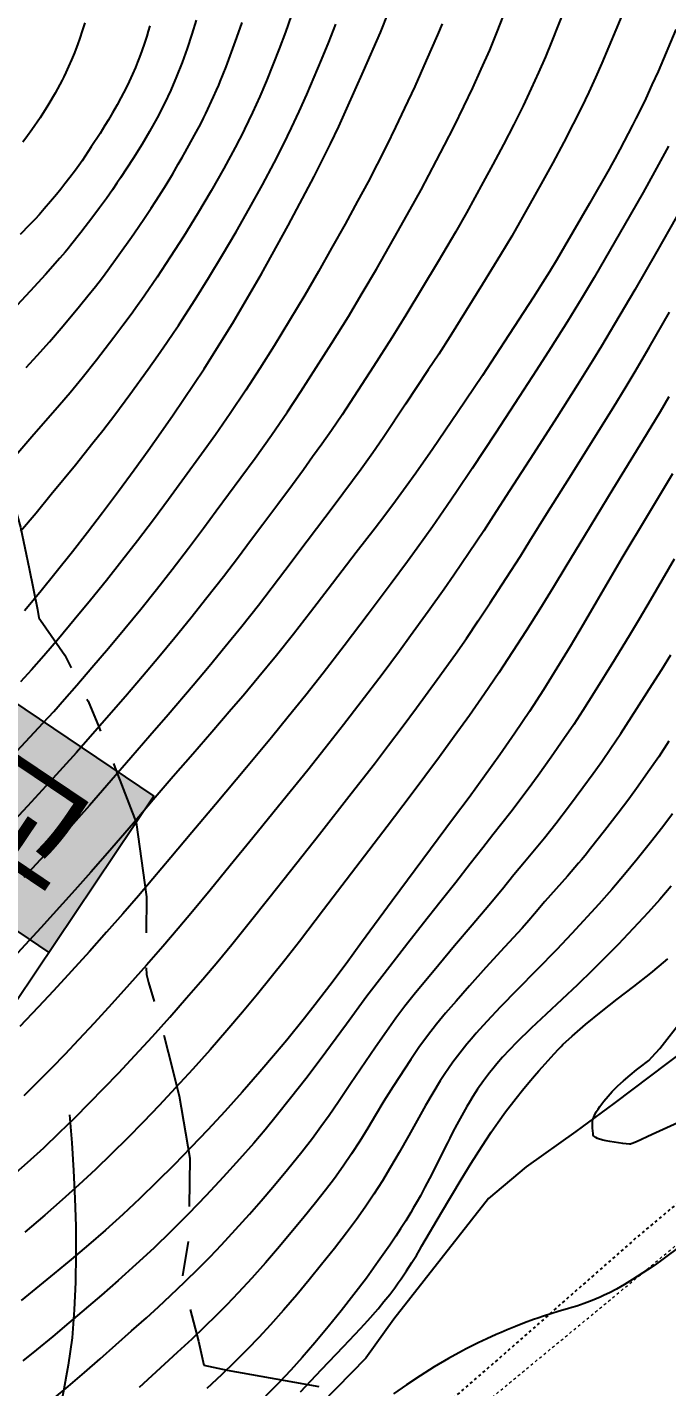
# Model space of a CAD drawing. Header units: millimetres. Extents: x 156921 to 159642, y 477538 to 479586.
# Drawn here: x 157614.18 to 157637.11, y 479204.98 to 479253.73 of the extents above; entities that cross this region are included whole.
import ezdxf
from ezdxf.enums import TextEntityAlignment as Align

# ---------------------------------------------------------------- set-up
doc = ezdxf.new("R2010")
doc.units = ezdxf.units.MM
doc.header["$MEASUREMENT"] = 0
for name, pattern in [('5M2P5', [7.5, 5, -2.5]), ('A-CENTR01', [2, 1.25, -0.25, 0.25, -0.25]), ('CONT', [2, 1, 1]), ('DGN Style 3', [0.047061, 0.033615, -0.013446])]:
    doc.linetypes.add(name, pattern=pattern)
for name, color, linetype, transparency in [('A0023119', 16, '5M2P5', 0.6), ('E0022112', 146, 'Continuous', 0.6), ('F0017111', 94, 'Continuous', 0.6), ('F0017114', 80, 'Continuous', 0.6)]:
    doc.layers.add(name, color=color, linetype=linetype, transparency=transparency)
doc.layers.add('D0025110', color=66, linetype='Continuous', lineweight=0, transparency=0.6)
for name, color, linetype in [('교량', 212, 'Continuous'), ('산마루측구', 152, 'H-DICHB00'), ('용지경계', 222, 'Continuous'), ('횡단_암쌓기', 227, 'Continuous')]:
    doc.layers.add(name, color=color, linetype=linetype)
doc.styles.add('HM 6_일반문자', font='BAREUNDOTUMPRO1.TTF')
doc.styles.get("Standard").update_dxf_attribs({"font": 'BAREUNDOTUMPRO1.TTF'})
doc.styles.add('TB_TEXT', font='BAREUNDOTUMPRO1.TTF')
doc.linetypes.add('H-DICHB00', pattern='A,1e-05,0,[43,kosdic.shx,S=0.1,R=0,X=0,Y=0],-0.63,["B",Standard,S=0.2,R=0,X=0,Y=-0.1],-0.42', length=1.05001)
doc.linetypes.add('H-DICHB01', pattern='A,1e-05,[43,kosdic.shx,S=0.1,R=0,X=0,Y=0],-0.63,["B1",Standard,S=0.2,R=0,X=0,Y=-0.1],-0.42', length=1.05001)

# ---------------------------------------------------------------- blocks, each defined once
blk = doc.blocks.new('BRLabel')
at = {"layer": '횡단_암쌓기', "linetype": 'ByBlock', "ltscale": 10, "transparency": 33554559}
h = blk.add_hatch(color=179, dxfattribs=at)
h.dxf.hatch_style = 1
h.paths.add_polyline_path([(10.125, 4.5), (-10.125, 4.5), (-10.125, 0), (10.125, 0)])
at = {"color": 0}
for p, q in [((-10.125, 4.5), (10.125, 4.5)), ((-10.125, -4.5), (-10.125, 4.5)), ((10.125, 4.5), (10.125, -4.5)), ((-10.125, 0), (10.125, 0)), ((10.125, -4.5), (-10.125, -4.5))]:
    blk.add_line(p, q, dxfattribs=at)
at = {"color": 0, "style": 'HM 6_일반문자', "flags": 4}
for tag, p in [('FACNAME', (0, 2.25)), ('FACLENG', (0, -2.25))]:
    blk.add_attdef(tag, text='', height=2.5, dxfattribs=at).set_placement(p, align=Align.MIDDLE_CENTER)

msp = doc.modelspace()

# ---------------------------------------------------------------- linework, layer by layer
at = {"layer": 'A0023119', "linetype": 'DGN Style 3', "transparency": 33554521, "flags": 128}
msp.add_lwpolyline([(157691.655, 479252.816), (157688.41, 479250.943), (157684.19, 479248.73), (157680.044, 479246.298), (157674.818, 479243.934), (157668.949, 479241.563), (157664.583, 479239.222), (157660.715, 479236.687), (157657.3, 479233.363), (157656.013, 479231.796), (157652.898, 479227.876), (157648.232, 479222.382), (157644.644, 479218.371), (157640.571, 479214.138), (157636.063, 479210.364), (157631.049, 479205.954), (157625.407, 479201.077), (157621.092, 479197.502), (157618.295, 479195.972), (157614.461, 479194.069)], dxfattribs=at)
at = {"layer": 'D0025110', "linetype": 'DGN Style 3', "transparency": 33554521, "flags": 128}
msp.add_lwpolyline([(157701.863, 479223.579), (157702.751, 479223.477), (157702.917, 479223.355), (157703.499, 479221.601), (157703.873, 479211.681), (157702.15, 479211.287), (157690.273, 479210.748), (157682.443, 479209.502), (157670.835, 479206.565), (157660.188, 479203.332), (157647.924, 479199.042), (157622.337, 479186.137), (157616.734, 479182.771), (157615.593, 479183.149), (157611.199, 479187.571), (157615.053, 479191.339), (157620.447, 479196.082), (157628.87, 479202.968), (157636.837, 479209.553), (157644.45, 479215.887), (157654.17, 479225.414), (157659.858, 479231.056), (157662.809, 479233.557), (157667.154, 479236.39), (157671.553, 479238.217), (157675.547, 479239.45), (157676.51, 479239.439), (157677.984, 479239.169), (157679.279, 479238.567), (157680.985, 479237.264), (157683.42, 479235.164), (157687.725, 479231.325), (157689.377, 479230.006), (157692.757, 479227.631), (157693.295, 479227.28), (157694.23, 479226.687), (157695.077, 479226.158), (157697.261, 479225.016), (157701.863, 479223.579)], dxfattribs=at)
at = {"layer": 'E0022112', "transparency": 33554521, "flags": 128}
msp.add_lwpolyline([(157639.056, 479218.043), (157635.205, 479215.141), (157633.846, 479214.133), (157632.064, 479212.861), (157630.72, 479211.732), (157627.327, 479207.406), (157626.321, 479206.009), (157624.207, 479203.839), (157622.232, 479202.3), (157618.59, 479199.008), (157616.868, 479197.405), (157615.728, 479196.127), (157615.523, 479193.605)], dxfattribs=at)
at = {"layer": 'F0017111', "transparency": 33554521, "flags": 128}
for points in [[(157633.448, 479254.376), (157632.991, 479253.229), (157632.76, 479252.667), (157632.516, 479252.105), (157632.25, 479251.525), (157631.955, 479250.907), (157631.624, 479250.241), (157631.251, 479249.518), (157630.875, 479248.806), (157630.532, 479248.176), (157629.925, 479247.07), (157629.532, 479246.377), (157628.914, 479245.33), (157627.76, 479243.404), (157627.257, 479242.593), (157626.598, 479241.568), (157625.467, 479239.835), (157625.089, 479239.272), (157624.742, 479238.781), (157624.412, 479238.324), (157624.086, 479237.861), (157623.694, 479237.317), (157623.168, 479236.613), (157622.626, 479235.896), (157622.19, 479235.312), (157621.754, 479234.73), (157621.213, 479234.02), (157620.625, 479233.263), (157620.047, 479232.536), (157619.475, 479231.833), (157618.904, 479231.144), (157618.318, 479230.45), (157617.703, 479229.732), (157616.694, 479228.567), (157615.947, 479227.724), (157614.845, 479226.509), (157614.194, 479225.802), (157613.712, 479225.289)], [(157635.589, 479254.378), (157635.282, 479253.634), (157634.782, 479252.444), (157634.554, 479251.92), (157634.316, 479251.399), (157634.055, 479250.854), (157633.759, 479250.26), (157633.418, 479249.602), (157633.021, 479248.863), (157632.606, 479248.109), (157632.212, 479247.406), (157631.55, 479246.241), (157631.15, 479245.565), (157630.503, 479244.512), (157629.328, 479242.621), (157628.933, 479242.001), (157628.56, 479241.438), (157627.744, 479240.213), (157626.94, 479239.005), (157626.568, 479238.464), (157626.148, 479237.88), (157625.185, 479236.578), (157624.219, 479235.295), (157623.422, 479234.239), (157622.468, 479232.997), (157621.87, 479232.237), (157621.282, 479231.506), (157620.702, 479230.803), (157620.132, 479230.125), (157619.237, 479229.077), (157618.576, 479228.315), (157617.901, 479227.536), (157617.191, 479226.716), (157616.415, 479225.824), (157616.019, 479225.374), (157615.647, 479224.963), (157614.945, 479224.201), (157614.056, 479223.234)], [(157623.648, 479254.138), (157623.435, 479253.545), (157623.213, 479252.958), (157622.986, 479252.38), (157622.754, 479251.809), (157622.515, 479251.244), (157622.258, 479250.671), (157621.971, 479250.073), (157621.896, 479249.92), (157621.793, 479249.717), (157621.635, 479249.415), (157621.23, 479248.662), (157620.775, 479247.856), (157620.291, 479247.039), (157619.796, 479246.237), (157619.306, 479245.477), (157618.835, 479244.768), (157618.394, 479244.116), (157618.287, 479243.96), (157618.138, 479243.749), (157617.905, 479243.425), (157617.613, 479243.03), (157617.29, 479242.6), (157616.666, 479241.789), (157616.149, 479241.141), (157615.716, 479240.617), (157615.341, 479240.177), (157614.351, 479239.037), (157613.184, 479237.7)], [(157613.655, 479227.607), (157614.752, 479228.782), (157615.129, 479229.197), (157615.514, 479229.629), (157615.955, 479230.134), (157616.501, 479230.767), (157617.094, 479231.465), (157617.676, 479232.163), (157618.248, 479232.862), (157618.812, 479233.566), (157619.379, 479234.289), (157619.957, 479235.043), (157620.5, 479235.764), (157620.958, 479236.384), (157621.844, 479237.581), (157622.352, 479238.274), (157622.935, 479239.097), (157623.511, 479239.933), (157623.994, 479240.666), (157625.09, 479242.387), (157625.695, 479243.358), (157626.193, 479244.187), (157626.697, 479245.057), (157627.325, 479246.149), (157627.914, 479247.188), (157628.301, 479247.899), (157628.853, 479248.947), (157629.143, 479249.503), (157629.481, 479250.173), (157629.83, 479250.881), (157630.151, 479251.554), (157630.456, 479252.22), (157630.76, 479252.908), (157631.033, 479253.559), (157631.244, 479254.112)], [(157620.238, 479253.976), (157620.085, 479253.476), (157619.918, 479252.968), (157619.735, 479252.458), (157619.537, 479251.956), (157619.328, 479251.473), (157619.098, 479250.988), (157618.839, 479250.482), (157618.568, 479249.986), (157618.303, 479249.533), (157617.977, 479249.016), (157617.525, 479248.325), (157617.396, 479248.131), (157617.237, 479247.897), (157617.02, 479247.587), (157616.775, 479247.248), (157616.537, 479246.928), (157616.101, 479246.363), (157615.738, 479245.905), (157615.657, 479245.804), (157615.539, 479245.663), (157615.348, 479245.442), (157614.83, 479244.858), (157614.283, 479244.261), (157613.804, 479243.754)], [(157613.939, 479235.656), (157614.498, 479236.32), (157615.045, 479236.984), (157615.906, 479238.042), (157616.537, 479238.825), (157616.89, 479239.273), (157617.322, 479239.835), (157617.857, 479240.553), (157618.52, 479241.471), (157618.867, 479241.962), (157619.183, 479242.417), (157619.438, 479242.791), (157619.602, 479243.038), (157619.721, 479243.221), (157620.201, 479243.97), (157620.691, 479244.752), (157621.184, 479245.562), (157621.674, 479246.396), (157622.154, 479247.24), (157622.615, 479248.081), (157623.028, 479248.86), (157623.364, 479249.517), (157623.655, 479250.114), (157623.931, 479250.711), (157624.199, 479251.315), (157624.464, 479251.932), (157624.728, 479252.56), (157624.989, 479253.196), (157625.242, 479253.837)], [(157629.052, 479253.853), (157628.886, 479253.452), (157628.487, 479252.53), (157628.071, 479251.604), (157627.712, 479250.828), (157627.382, 479250.139), (157627.056, 479249.469), (157626.729, 479248.818), (157626.399, 479248.184), (157626.027, 479247.493), (157625.577, 479246.671), (157625.094, 479245.802), (157624.625, 479244.97), (157624.134, 479244.122), (157623.583, 479243.207), (157623.028, 479242.305), (157622.521, 479241.496), (157622.014, 479240.711), (157621.453, 479239.878), (157620.926, 479239.118), (157620.52, 479238.549), (157619.726, 479237.456), (157619.246, 479236.798), (157618.702, 479236.067), (157618.133, 479235.315), (157617.578, 479234.596), (157617.021, 479233.891), (157616.447, 479233.182), (157615.869, 479232.481), (157615.299, 479231.803), (157614.774, 479231.192), (157614.334, 479230.69), (157613.941, 479230.254)], [(157616.242, 479253.882), (157616.156, 479253.602), (157616.066, 479253.33), (157615.985, 479253.097), (157615.925, 479252.936), (157615.875, 479252.81), (157615.772, 479252.56), (157615.663, 479252.313), (157615.564, 479252.099), (157615.49, 479251.948), (157615.429, 479251.828), (157615.178, 479251.361), (157614.918, 479250.917), (157614.644, 479250.484), (157614.351, 479250.054), (157614.193, 479249.834), (157614.021, 479249.604)], [(157614.145, 479241.528), (157614.542, 479241.961), (157614.977, 479242.447), (157615.474, 479243.025), (157616.06, 479243.729), (157616.359, 479244.097), (157616.626, 479244.433), (157616.839, 479244.706), (157616.972, 479244.882), (157617.066, 479245.011), (157617.468, 479245.566), (157617.921, 479246.203), (157618.163, 479246.55), (157618.408, 479246.912), (157618.624, 479247.239), (157618.781, 479247.482), (157618.908, 479247.682), (157619.157, 479248.08), (157619.396, 479248.472), (157619.598, 479248.813), (157619.737, 479249.053), (157619.844, 479249.243), (157620.051, 479249.615), (157620.243, 479249.969), (157620.399, 479250.268), (157620.502, 479250.472), (157620.578, 479250.628), (157620.861, 479251.228), (157620.972, 479251.476), (157621.045, 479251.646), (157621.099, 479251.778), (157621.309, 479252.303), (157621.508, 479252.828), (157621.698, 479253.357), (157621.881, 479253.893)], [(157637.168, 479249.464), (157636.669, 479248.544), (157636.259, 479247.806), (157635.582, 479246.615), (157634.917, 479245.459), (157634.507, 479244.759), (157634.076, 479244.04), (157633.545, 479243.179), (157632.949, 479242.23), (157632.438, 479241.425), (157631.819, 479240.47), (157630.969, 479239.177), (157630.129, 479237.91), (157629.569, 479237.069), (157629.233, 479236.574), (157628.705, 479235.819), (157628.16, 479235.051), (157627.808, 479234.566), (157627.227, 479233.784), (157626.407, 479232.684), (157625.547, 479231.547), (157624.788, 479230.564), (157624.167, 479229.778), (157623.541, 479228.999), (157622.94, 479228.265), (157622.04, 479227.187), (157620.925, 479225.86), (157620.078, 479224.849), (157619.333, 479223.958), (157618.687, 479223.191), (157618.171, 479222.588), (157617.61, 479221.942), (157617.02, 479221.274), (157616.408, 479220.589), (157615.763, 479219.879), (157615.124, 479219.182), (157614.574, 479218.59), (157613.91, 479217.892)], [(157637.461, 479246.928), (157636.751, 479245.682), (157635.962, 479244.315), (157635.24, 479243.079), (157634.774, 479242.292), (157634.447, 479241.76), (157633.907, 479240.901), (157633.163, 479239.733), (157632.329, 479238.435), (157631.471, 479237.102), (157630.886, 479236.19), (157630.546, 479235.67), (157630.026, 479234.894), (157629.479, 479234.085), (157629.126, 479233.575), (157628.558, 479232.781), (157627.926, 479231.905), (157627.523, 479231.35), (157626.905, 479230.523), (157626.156, 479229.536), (157625.518, 479228.712), (157624.858, 479227.872), (157624.236, 479227.09), (157623.346, 479225.99), (157622.27, 479224.667), (157621.46, 479223.671), (157620.737, 479222.786), (157620.101, 479222.015), (157619.592, 479221.41), (157619.04, 479220.766), (157618.458, 479220.099), (157617.851, 479219.414), (157617.215, 479218.71), (157616.583, 479218.02), (157616.018, 479217.414), (157615.527, 479216.897), (157615.059, 479216.413), (157614.576, 479215.925), (157614.059, 479215.415)], [(157613.585, 479212.483), (157614.189, 479213.019), (157614.771, 479213.552), (157615.343, 479214.093), (157615.892, 479214.628), (157616.418, 479215.155), (157616.933, 479215.683), (157617.462, 479216.237), (157618.042, 479216.858), (157618.668, 479217.541), (157619.294, 479218.238), (157619.896, 479218.923), (157620.471, 479219.591), (157621.013, 479220.232), (157621.515, 479220.839), (157622.141, 479221.615), (157622.842, 479222.494), (157623.615, 479223.474), (157624.653, 479224.794), (157625.794, 479226.249), (157626.626, 479227.318), (157627.137, 479227.986), (157627.621, 479228.628), (157628.135, 479229.324), (157628.875, 479230.335), (157629.53, 479231.242), (157629.926, 479231.811), (157630.349, 479232.437), (157630.778, 479233.09), (157631.348, 479233.969), (157631.86, 479234.766), (157632.202, 479235.312), (157632.813, 479236.294), (157633.689, 479237.694), (157634.507, 479238.996), (157635.184, 479240.082), (157635.658, 479240.851), (157635.976, 479241.382), (157636.473, 479242.238), (157637.207, 479243.51)], [(157637.178, 479240.473), (157636.869, 479239.941), (157636.238, 479238.898), (157635.175, 479237.159), (157634.156, 479235.487), (157633.49, 479234.387), (157633.033, 479233.634), (157632.556, 479232.861), (157632.072, 479232.09), (157631.583, 479231.331), (157631.085, 479230.577), (157630.571, 479229.82), (157630.035, 479229.054), (157629.489, 479228.291), (157628.958, 479227.563), (157628.44, 479226.865), (157627.908, 479226.159), (157627.079, 479225.069), (157625.959, 479223.598), (157624.808, 479222.086), (157623.939, 479220.951), (157623.412, 479220.273), (157622.929, 479219.664), (157622.434, 479219.055), (157621.901, 479218.415), (157621.334, 479217.748), (157620.737, 479217.063), (157620.12, 479216.372), (157619.501, 479215.696), (157618.906, 479215.06), (157618.338, 479214.468), (157617.776, 479213.896), (157617.208, 479213.331), (157616.626, 479212.771), (157616.033, 479212.219), (157615.435, 479211.679), (157614.807, 479211.132), (157614.094, 479210.529)], [(157637.372, 479234.655), (157636.512, 479233.177), (157636.118, 479232.503), (157635.8, 479231.969), (157635.233, 479231.041), (157634.505, 479229.872), (157634.101, 479229.233), (157633.771, 479228.728), (157633.423, 479228.216), (157632.965, 479227.556), (157632.503, 479226.902), (157632.141, 479226.405), (157631.513, 479225.58), (157630.875, 479224.771), (157630.513, 479224.309), (157630.066, 479223.731), (157629.549, 479223.066), (157628.973, 479222.344), (157628.383, 479221.605), (157627.825, 479220.89), (157626.972, 479219.788), (157626.359, 479218.981), (157625.621, 479217.977), (157624.685, 479216.707), (157624.169, 479216.024), (157623.62, 479215.325), (157623.111, 479214.688), (157622.709, 479214.194), (157622.306, 479213.719), (157621.789, 479213.138), (157621.202, 479212.496), (157620.59, 479211.837), (157619.966, 479211.184), (157619.345, 479210.559), (157618.719, 479209.954), (157618.079, 479209.362), (157617.447, 479208.795), (157616.842, 479208.266), (157615.677, 479207.271), (157615.099, 479206.786), (157614.515, 479206.304), (157614.029, 479205.908)], [(157615.158, 479204.579), (157615.649, 479204.994), (157616.233, 479205.494), (157616.798, 479205.987), (157617.925, 479206.982), (157618.451, 479207.452), (157618.889, 479207.851), (157619.322, 479208.256), (157619.833, 479208.74), (157620.334, 479209.227), (157620.739, 479209.64), (157621.145, 479210.072), (157621.649, 479210.616), (157622.154, 479211.173), (157622.564, 479211.641), (157622.98, 479212.136), (157623.507, 479212.77), (157624.022, 479213.403), (157624.403, 479213.893), (157624.71, 479214.31), (157625.003, 479214.724), (157625.337, 479215.212), (157625.768, 479215.848), (157626.663, 479217.168), (157627.055, 479217.732), (157627.397, 479218.207), (157627.72, 479218.634), (157628.054, 479219.054), (157628.932, 479220.126), (157629.503, 479220.807), (157630.133, 479221.54), (157630.735, 479222.243), (157631.218, 479222.833), (157631.627, 479223.342), (157632.008, 479223.801), (157632.73, 479224.668), (157633.131, 479225.174), (157633.625, 479225.821), (157634.105, 479226.466), (157634.469, 479226.965), (157634.781, 479227.405), (157635.109, 479227.877), (157635.461, 479228.401), (157635.846, 479228.998), (157636.59, 479230.164), (157636.928, 479230.697), (157637.259, 479231.228)], [(157637.187, 479228.123), (157636.82, 479227.57), (157636.446, 479227.027), (157636.082, 479226.513), (157635.743, 479226.046), (157635.364, 479225.541), (157634.879, 479224.911), (157634.378, 479224.276), (157634.178, 479224.031), (157634.046, 479223.872), (157633.947, 479223.756), (157633.548, 479223.293), (157633.14, 479222.831), (157632.742, 479222.375), (157632.369, 479221.936), (157632.168, 479221.699), (157631.921, 479221.42), (157631.293, 479220.736), (157630.622, 479220.008), (157630.04, 479219.361), (157629.556, 479218.811), (157629.178, 479218.372), (157628.854, 479217.979), (157628.531, 479217.565), (157628.221, 479217.141), (157627.934, 479216.719), (157627.3, 479215.751), (157626.963, 479215.22), (157626.668, 479214.722), (157626.39, 479214.248), (157626.105, 479213.788), (157625.811, 479213.336), (157625.505, 479212.889), (157625.191, 479212.452), (157624.878, 479212.031), (157624.517, 479211.569), (157624.059, 479211.008), (157623.157, 479209.924), (157622.727, 479209.425), (157622.234, 479208.878), (157621.748, 479208.353), (157621.339, 479207.923), (157620.955, 479207.533), (157620.542, 479207.128), (157620.083, 479206.691), (157619.559, 479206.204), (157618.193, 479204.952)], [(157637.317, 479225.521), (157636.971, 479225.062), (157636.53, 479224.495), (157636.051, 479223.897), (157635.596, 479223.343), (157635.142, 479222.81), (157634.669, 479222.278), (157633.706, 479221.227), (157633.153, 479220.644), (157632.454, 479219.932), (157631.741, 479219.21), (157631.148, 479218.597), (157630.663, 479218.082), (157630.274, 479217.656), (157630.104, 479217.461), (157629.936, 479217.259), (157629.601, 479216.834), (157629.438, 479216.614), (157629.282, 479216.393), (157629.149, 479216.199), (157629.058, 479216.06), (157628.988, 479215.948), (157628.717, 479215.503), (157628.465, 479215.063), (157627.86, 479213.985), (157627.516, 479213.382), (157627.208, 479212.851), (157626.912, 479212.362), (157626.606, 479211.884), (157626.294, 479211.422), (157625.98, 479210.977), (157625.626, 479210.501), (157625.195, 479209.943), (157624.734, 479209.362), (157624.294, 479208.815), (157623.848, 479208.279), (157623.368, 479207.727), (157622.899, 479207.203), (157622.482, 479206.751), (157622.072, 479206.325), (157621.624, 479205.878), (157621.14, 479205.409), (157620.621, 479204.915)], [(157623.974, 479204.797), (157624.732, 479205.6), (157625.523, 479206.429), (157626.133, 479207.067), (157626.394, 479207.355), (157626.762, 479207.78), (157626.971, 479208.032), (157627.178, 479208.294), (157627.357, 479208.531), (157627.484, 479208.705), (157627.584, 479208.849), (157627.78, 479209.139), (157627.971, 479209.432), (157628.133, 479209.691), (157628.246, 479209.879), (157628.333, 479210.03), (157629.031, 479211.232), (157629.732, 479212.413), (157630.094, 479212.999), (157630.473, 479213.589), (157630.816, 479214.106), (157631.068, 479214.472), (157631.332, 479214.832), (157631.713, 479215.329), (157631.935, 479215.61), (157632.164, 479215.889), (157632.369, 479216.132), (157632.518, 479216.305), (157632.641, 479216.442), (157633.072, 479216.918), (157633.228, 479217.085), (157633.323, 479217.183), (157633.387, 479217.247), (157633.717, 479217.554), (157634.194, 479217.965), (157634.754, 479218.425), (157635.336, 479218.877), (157635.932, 479219.336), (157636.536, 479219.815), (157636.839, 479220.063), (157637.143, 479220.318)], [(157637.505, 479214.445), (157636.588, 479214.021), (157636.02, 479213.767), (157635.872, 479213.704), (157635.833, 479213.688), (157635.819, 479213.682), (157635.775, 479213.682), (157635.531, 479213.704), (157635.066, 479213.771), (157634.931, 479213.795), (157634.813, 479213.822), (157634.629, 479213.887), (157634.563, 479213.922), (157634.515, 479213.954), (157634.486, 479213.98), (157634.475, 479213.997), (157634.468, 479214.059), (157634.451, 479214.258), (157634.446, 479214.458), (157634.45, 479214.51), (157634.462, 479214.568), (157634.512, 479214.701), (157634.579, 479214.833), (157634.645, 479214.939), (157634.712, 479215.033), (157634.851, 479215.22), (157635.005, 479215.404), (157635.149, 479215.564), (157635.26, 479215.676), (157635.354, 479215.764), (157635.559, 479215.95), (157635.797, 479216.152), (157636.028, 479216.34), (157636.213, 479216.484), (157636.373, 479216.606), (157636.464, 479216.683), (157636.574, 479216.793), (157636.857, 479217.109), (157637.665, 479218.133)], [(157637.724, 479210.111), (157636.874, 479209.486), (157636.66, 479209.332), (157636.423, 479209.17), (157635.885, 479208.822), (157635.594, 479208.646), (157635.304, 479208.484), (157635.05, 479208.35), (157634.869, 479208.263), (157634.724, 479208.198), (157634.434, 479208.074), (157634.142, 479207.962), (157633.886, 479207.873), (157633.702, 479207.816), (157633.554, 479207.775), (157633.256, 479207.689), (157632.953, 479207.596), (157632.684, 479207.509), (157632.489, 479207.442), (157632.331, 479207.386), (157632.01, 479207.268), (157631.68, 479207.14), (157631.386, 479207.021), (157631.171, 479206.93), (157630.996, 479206.853), (157630.657, 479206.702), (157630.343, 479206.555), (157630.084, 479206.429), (157629.914, 479206.342), (157629.787, 479206.274), (157629.279, 479205.992), (157628.769, 479205.689), (157628.267, 479205.374), (157627.78, 479205.055), (157627.31, 479204.732)]]:
    msp.add_lwpolyline(points, dxfattribs=at)
at = {"layer": 'F0017114', "transparency": 33554521, "flags": 128}
for points in [[(157614.088, 479232.819), (157614.632, 479233.473), (157615.22, 479234.194), (157615.807, 479234.928), (157616.345, 479235.62), (157616.879, 479236.323), (157617.452, 479237.092), (157618.014, 479237.856), (157618.515, 479238.55), (157618.976, 479239.2), (157619.417, 479239.834), (157620.523, 479241.484), (157621.574, 479243.169), (157622.577, 479244.883), (157623.538, 479246.622), (157624.463, 479248.379), (157624.757, 479248.95), (157625.052, 479249.545), (157625.347, 479250.165), (157625.642, 479250.81), (157626.242, 479252.157), (157626.842, 479253.538), (157627.126, 479254.226)], [(157618.575, 479253.777), (157618.521, 479253.59), (157618.464, 479253.404), (157618.384, 479253.157), (157618.29, 479252.885), (157618.205, 479252.65), (157618.135, 479252.469), (157618.06, 479252.289), (157617.956, 479252.049), (157617.835, 479251.783), (157617.724, 479251.552), (157617.634, 479251.372), (157617.537, 479251.19), (157617.401, 479250.943), (157617.241, 479250.66), (157617.091, 479250.405), (157616.968, 479250.2), (157616.79, 479249.917), (157616.476, 479249.433), (157616.147, 479248.94), (157615.91, 479248.605), (157615.714, 479248.342), (157615.533, 479248.107), (157615.384, 479247.919), (157615.227, 479247.727), (157615.019, 479247.479), (157614.794, 479247.218), (157614.604, 479247.002), (157614.46, 479246.844), (157614.267, 479246.643), (157613.922, 479246.293)], [(157637.438, 479253.64), (157636.795, 479252.145), (157636.578, 479251.656), (157636.353, 479251.172), (157636.151, 479250.75), (157636.002, 479250.452), (157635.88, 479250.214), (157635.426, 479249.346), (157635.246, 479249.013), (157635.127, 479248.798), (157635.039, 479248.642), (157634.335, 479247.402), (157633.447, 479245.868), (157633.177, 479245.41), (157632.901, 479244.956), (157632.656, 479244.559), (157632.479, 479244.278), (157632.334, 479244.054), (157631.283, 479242.431), (157630.507, 479241.245), (157629.604, 479239.907), (157628.717, 479238.613), (157628.108, 479237.737), (157627.765, 479237.256), (157627.383, 479236.733), (157627.001, 479236.221), (157626.658, 479235.771), (157625.978, 479234.895), (157624.972, 479233.583), (157624.335, 479232.751), (157623.722, 479231.962), (157623.112, 479231.196), (157622.486, 479230.432), (157621.921, 479229.757), (157621.496, 479229.258), (157620.8, 479228.454), (157620.112, 479227.665), (157619.416, 479226.866), (157618.691, 479226.023), (157617.985, 479225.191), (157617.056, 479224.112), (157616.466, 479223.437), (157615.892, 479222.789), (157614.67, 479221.436), (157613.276, 479219.92)], [(157637.309, 479237.709), (157636.415, 479236.221), (157635.501, 479234.693), (157634.574, 479233.109), (157634.109, 479232.312), (157633.644, 479231.526), (157633.171, 479230.745), (157632.685, 479229.967), (157632.182, 479229.189), (157631.659, 479228.413), (157631.121, 479227.639), (157630.572, 479226.871), (157630.019, 479226.113), (157629.467, 479225.368), (157628.362, 479223.89), (157627.263, 479222.406), (157626.17, 479220.904), (157625.611, 479220.141), (157625.031, 479219.371), (157624.509, 479218.692), (157624.125, 479218.202), (157623.484, 479217.411), (157623.08, 479216.928), (157622.518, 479216.267), (157621.883, 479215.538), (157621.261, 479214.848), (157620.65, 479214.191), (157620.046, 479213.558), (157619.443, 479212.939), (157618.832, 479212.324), (157618.217, 479211.725), (157617.604, 479211.152), (157616.99, 479210.6), (157616.372, 479210.063), (157615.756, 479209.543), (157615.149, 479209.039), (157613.961, 479208.072)], [(157637.27, 479222.934), (157636.855, 479222.451), (157636.436, 479221.985), (157635.907, 479221.414), (157635.365, 479220.841), (157634.903, 479220.367), (157634.442, 479219.913), (157633.904, 479219.397), (157632.785, 479218.343), (157632.25, 479217.835), (157631.725, 479217.322), (157631.47, 479217.062), (157631.224, 479216.794), (157631.015, 479216.556), (157630.87, 479216.381), (157630.757, 479216.239), (157630.538, 479215.95), (157630.328, 479215.651), (157630.152, 479215.383), (157630.031, 479215.187), (157629.939, 479215.026), (157629.758, 479214.703), (157629.582, 479214.38), (157629.432, 479214.096), (157629.328, 479213.893), (157629.247, 479213.73), (157628.602, 479212.451), (157628.44, 479212.139), (157628.274, 479211.831), (157628.125, 479211.565), (157628.017, 479211.378), (157627.929, 479211.23), (157627.749, 479210.934), (157627.563, 479210.639), (157627.397, 479210.381), (157627.275, 479210.198), (157627.176, 479210.052), (157626.767, 479209.466), (157626.338, 479208.878), (157625.893, 479208.29), (157625.436, 479207.704), (157624.969, 479207.124), (157624.493, 479206.554), (157624.037, 479206.027), (157623.631, 479205.574), (157623.213, 479205.132), (157622.723, 479204.639)]]:
    msp.add_lwpolyline(points, dxfattribs=at)
at = {"layer": '산마루측구', "color": 152, "linetype": 'H-DICHB01', "ltscale": 10, "flags": 128}
msp.add_lwpolyline([(157615.696, 479214.727), (157615.776, 479213.73), (157615.841, 479212.732), (157615.89, 479211.734), (157615.92, 479210.734), (157615.929, 479209.734), (157615.912, 479208.734), (157615.869, 479207.735), (157615.794, 479206.738), (157615.651, 479205.749), (157615.468, 479204.766), (157615.284, 479203.783), (157615.101, 479202.8), (157614.909, 479201.769)], dxfattribs=at)
at = {"layer": '용지경계', "linetype": 'A-CENTR01', "ltscale": 5, "flags": 128}
msp.add_lwpolyline([(157361.776, 479485.808), (157361.749, 479485.465), (157360.985, 479482.495), (157358.572, 479479.203), (157356.048, 479477.333), (157352.763, 479475.99), (157351.789, 479475.632), (157350.782, 479475.272), (157349.771, 479474.921), (157348.757, 479474.579), (157347.74, 479474.246), (157346.721, 479473.923), (157346.046, 479473.716), (157345.852, 479473.636), (157344.487, 479472.841), (157342.481, 479472.35), (157340.541, 479471.901), (157342.106, 479469.645), (157343.984, 479466.645), (157344.053, 479461.624), (157343.075, 479458.87), (157343.049, 479458.571), (157343.095, 479457.706), (157343.175, 479456.605), (157343.324, 479455.411), (157343.461, 479453.91), (157343.531, 479452.482), (157344.222, 479451.445), (157345.609, 479450.477), (157347.875, 479448.382), (157349.144, 479447.208), (157355.929, 479440.8), (157356.687, 479439.899), (157357.348, 479439.025), (157357.896, 479438.096), (157358.061, 479437.764), (157358.256, 479437.373), (157358.55, 479436.699), (157358.806, 479436.001), (157358.847, 479435.866), (157358.921, 479435.716), (157358.998, 479435.559), (157359.078, 479435.41), (157359.211, 479435.162), (157359.343, 479434.918), (157359.472, 479434.677), (157359.6, 479434.438), (157359.727, 479434.201), (157359.854, 479433.964), (157359.937, 479433.81), (157360.016, 479433.673), (157360.142, 479433.454), (157360.28, 479433.216), (157360.42, 479432.974), (157360.46, 479432.905), (157360.532, 479432.845), (157361.33, 479432.173), (157362.148, 479431.47), (157362.938, 479430.774), (157363.692, 479430.106), (157364.437, 479429.447), (157365.179, 479428.792), (157365.92, 479428.14), (157366.664, 479427.488), (157367.407, 479426.84), (157368.151, 479426.193), (157368.898, 479425.547), (157369.645, 479424.902), (157370.415, 479424.241), (157371.22, 479423.54), (157372.056, 479422.793), (157372.871, 479422.034), (157373.627, 479421.314), (157374.351, 479420.623), (157375.075, 479419.934), (157375.8, 479419.244), (157376.526, 479418.552), (157377.268, 479417.847), (157378.026, 479417.116), (157378.789, 479416.368), (157379.548, 479415.61), (157380.299, 479414.844), (157381.049, 479414.067), (157381.8, 479413.268), (157382.209, 479412.822), (157382.635, 479412.342), (157383.379, 479411.464), (157384.092, 479410.595), (157384.799, 479409.709), (157385.496, 479408.802), (157386.177, 479407.886), (157386.834, 479406.973), (157387.496, 479406.031), (157388.123, 479405.098), (157388.721, 479404.205), (157389.312, 479403.309), (157389.895, 479402.422), (157390.601, 479401.342), (157391.367, 479399.979), (157391.969, 479398.696), (157392.319, 479397.919), (157392.458, 479397.672), (157392.734, 479397.309), (157393.195, 479396.734), (157393.7, 479396.17), (157394.314, 479395.51), (157395.014, 479394.773), (157395.734, 479393.995), (157396.441, 479393.23), (157397.284, 479392.301), (157398.268, 479391.075), (157399.095, 479389.812), (157399.734, 479388.757), (157400.314, 479387.767), (157400.893, 479386.757), (157401.48, 479385.69), (157402.053, 479384.589), (157402.605, 479383.469), (157403.972, 479380.543), (157403.812, 479379.342), (157404.2, 479379.022), (157404.817, 479378.513), (157405.811, 479378.432), (157408.243, 479376.654), (157409.217, 479375.926), (157410.17, 479375.134), (157411.008, 479374.415), (157411.808, 479373.709), (157412.58, 479373.021), (157413.345, 479372.333), (157414.095, 479371.653), (157414.843, 479370.977), (157415.605, 479370.283), (157416.376, 479369.573), (157418.177, 479367.89), (157418.497, 479367.495), (157419.059, 479366.928), (157419.83, 479366.291), (157420.601, 479365.655), (157421.391, 479365.003), (157422.176, 479364.346), (157422.943, 479363.705), (157423.692, 479363.078), (157424.445, 479362.457), (157424.938, 479362.05), (157425.785, 479361.774), (157426.941, 479361.385), (157428.176, 479360.923), (157429.308, 479360.446), (157430.315, 479360.008), (157431.285, 479359.58), (157432.235, 479359.16), (157433.177, 479358.744), (157434.094, 479358.341), (157434.997, 479357.954), (157435.877, 479357.585), (157436.7, 479357.257), (157437.601, 479356.929), (157438.418, 479356.63), (157438.517, 479356.6), (157440.053, 479357.407), (157443.147, 479357.322), (157444.571, 479357.285), (157446.124, 479357.172), (157447.556, 479356.998), (157448.943, 479356.796), (157450.071, 479356.582), (157450.946, 479356.452), (157452.007, 479356.339), (157453.424, 479356.183), (157456.19, 479355.703), (157458.231, 479354.374), (157459.181, 479353.759), (157460.99, 479352.486), (157462.272, 479350.812), (157463.112, 479349.709), (157464.165, 479347.993), (157464.515, 479347.115), (157464.573, 479347.031), (157465.125, 479346.297), (157465.692, 479345.531), (157466.298, 479344.762), (157466.737, 479344.183), (157467.09, 479343.808), (157467.826, 479343.079), (157469.08, 479341.718), (157469.988, 479340.239), (157470.132, 479340.004), (157472.133, 479338.646), (157473.47, 479336.341), (157473.744, 479335.868), (157473.843, 479335.745), (157474.327, 479335.248), (157475.39, 479334.136), (157476.511, 479332.567), (157477.276, 479331.193), (157477.895, 479329.998), (157478.353, 479329.011), (157478.748, 479328.26), (157479.23, 479327.381), (157480.138, 479325.737), (157480.655, 479323.896), (157480.741, 479323.626), (157480.874, 479323.399), (157481.411, 479322.494), (157481.95, 479321.584), (157482.469, 479320.712), (157482.973, 479319.888), (157483.441, 479319.145), (157483.927, 479318.433), (157484.494, 479317.629), (157485.101, 479316.767), (157485.712, 479315.891), (157486.33, 479314.998), (157486.93, 479314.113), (157487.493, 479313.284), (157488.094, 479312.419), (157488.686, 479311.541), (157489.271, 479310.69), (157489.795, 479309.916), (157490.359, 479309.147), (157490.946, 479308.32), (157491.431, 479307.669), (157491.974, 479306.996), (157492.175, 479306.75), (157493.401, 479306.247), (157495.815, 479305.861), (157497.502, 479305.719), (157500.022, 479304.957), (157501.69, 479303.991), (157502.454, 479303.519), (157503.065, 479303.191), (157503.835, 479302.809), (157504.712, 479302.391), (157505.761, 479301.892), (157506.985, 479301.251), (157508.255, 479300.479), (157509.501, 479299.593), (157510.654, 479298.628), (157511.738, 479297.593), (157512.857, 479296.349), (157514.014, 479294.726), (157515.147, 479292.437), (157515.756, 479289.502), (157517.744, 479289.019), (157517.751, 479289.018), (157518.64, 479288.835), (157519.486, 479288.676), (157520.256, 479288.582), (157520.891, 479288.539), (157521.421, 479288.564), (157522.775, 479288.79), (157524.863, 479288.981), (157526.609, 479288.927), (157527.917, 479288.866), (157529.186, 479288.805), (157530.473, 479288.737), (157531.801, 479288.656), (157533.13, 479288.55), (157533.907, 479288.478), (157534.604, 479288.508), (157536.269, 479288.661), (157538.703, 479288.582), (157540.695, 479288.09), (157541.968, 479287.695), (157543.075, 479287.336), (157544.228, 479286.946), (157545.448, 479286.492), (157546.561, 479286.027), (157547.536, 479285.613), (157548.443, 479285.229), (157548.859, 479285.06), (157552.453, 479285.104), (157553.251, 479284.941), (157554.553, 479284.588), (157555.616, 479284.292), (157556.669, 479284.004), (157557.603, 479283.746), (157558.595, 479283.514), (157560.168, 479283.127), (157562.366, 479282.262), (157563.321, 479281.59), (157563.357, 479281.599), (157565.528, 479281.71), (157567.697, 479281.711), (157569.57, 479281.339), (157571.08, 479281.002), (157572.965, 479280.384), (157574.683, 479279.494), (157575.839, 479278.742), (157576.634, 479278.216), (157577.34, 479277.773), (157578, 479277.383), (157578.603, 479277.061), (157579.285, 479276.744), (157580.085, 479276.397), (157581.087, 479275.988), (157582.404, 479275.402), (157583.597, 479274.747), (157584.52, 479274.224), (157585.391, 479273.732), (157586.248, 479273.251), (157587.088, 479272.788), (157587.957, 479272.306), (157588.822, 479271.823), (157589.69, 479271.336), (157590.579, 479270.831), (157591.532, 479270.278), (157592.585, 479269.627), (157593.664, 479268.883), (157594.666, 479268.116), (157595.552, 479267.384), (157596.41, 479266.648), (157597.271, 479265.863), (157598.061, 479265.1), (157598.787, 479264.384), (157599.519, 479263.654), (157600.265, 479262.888), (157600.979, 479262.132), (157601.382, 479261.7), (157601.668, 479261.393), (157602.36, 479260.644), (157603.057, 479259.875), (157603.544, 479259.328), (157603.917, 479258.968), (157604.407, 479258.541), (157604.923, 479258.126), (157605.47, 479257.726), (157606.276, 479257.177), (157607.201, 479256.494), (157607.618, 479256.147), (157608.745, 479255.098), (157609.789, 479253.89), (157610.587, 479252.828), (157611.54, 479251.483), (157613.11, 479248.315), (157612.8, 479244.208), (157612.398, 479242.269), (157612.394, 479241.939), (157612.509, 479241.225), (157612.662, 479240.273), (157612.862, 479239.535), (157613.178, 479238.472), (157613.544, 479237.243), (157613.936, 479235.799), (157614.251, 479234.324), (157614.55, 479232.851), (157614.595, 479232.555), (157614.661, 479232.462), (157615.532, 479231.208), (157616.36, 479229.565), (157616.743, 479228.639), (157616.915, 479228.209), (157617.363, 479227.105), (157618.087, 479225.208), (157618.453, 479222.545), (157618.444, 479220.465), (157618.454, 479219.767), (157618.53, 479219.479), (157618.868, 479218.335), (157619.239, 479216.979), (157619.626, 479215.416), (157620.016, 479213.172), (157619.966, 479210.266), (157619.723, 479208.845), (157619.952, 479208.032), (157620.324, 479206.617), (157620.518, 479205.756), (157621.348, 479205.575), (157624.999, 479204.926), (157625.119, 479204.927), (157627.869, 479201.062), (157628.257, 479200.514), (157628.642, 479200.087), (157629.546, 479199.109), (157630.393, 479197.983), (157631.031, 479197.137), (157631.987, 479195.865), (157633.507, 479196.402), (157636.704, 479195.429), (157637.687, 479195.131), (157638.668, 479194.839), (157639.638, 479194.552), (157640.582, 479194.281), (157641.466, 479194.039), (157642.31, 479193.832), (157643.214, 479193.638), (157644.203, 479193.442), (157645.049, 479193.279), (157645.584, 479193.209), (157645.828, 479193.203), (157646.919, 479193.353), (157649.296, 479193.456), (157651.326, 479193.073), (157652.576, 479192.775), (157653.693, 479192.491), (157654.798, 479192.197), (157655.961, 479191.871), (157657.197, 479191.482), (157658.353, 479191.067), (157659.393, 479190.674), (157660.409, 479190.281), (157661.415, 479189.88), (157662.39, 479189.484), (157663.342, 479189.095), (157664.286, 479188.709), (157665.262, 479188.311), (157666.318, 479187.867), (157667.392, 479187.383), (157668.375, 479186.915), (157669.224, 479186.509), (157671.952, 479186.331), (157674.196, 479185.444), (157675.397, 479184.855), (157676.379, 479184.359), (157677.298, 479183.882), (157678.144, 479183.448), (157678.313, 479183.364), (157678.971, 479183.042), (157679.885, 479182.599), (157680.902, 479182.097), (157681.977, 479181.525), (157683.006, 479180.933), (157683.972, 479180.347), (157684.95, 479179.731), (157685.91, 479179.084), (157686.793, 479178.466), (157687.648, 479177.856), (157688.514, 479177.225), (157689.366, 479176.585), (157690.192, 479175.953), (157691.029, 479175.304), (157691.854, 479174.644), (157692.651, 479174), (157693.434, 479173.359), (157694.204, 479172.727), (157694.97, 479172.098), (157695.745, 479171.459), (157696.531, 479170.807), (157697.306, 479170.156), (157698.043, 479169.535), (157698.749, 479168.95), (157699.46, 479168.374), (157700.207, 479167.781), (157700.971, 479167.175), (157701.738, 479166.569), (157702.512, 479165.957), (157703.318, 479165.321), (157704.125, 479164.669), (157704.898, 479164.04), (157705.68, 479163.404), (157706.525, 479162.708), (157707.338, 479162.005), (157708.094, 479161.351), (157708.865, 479160.681), (157709.608, 479160.026), (157710.257, 479159.461), (157710.872, 479158.959), (157711.471, 479158.493), (157711.961, 479158.144), (157712.496, 479157.815), (157713.235, 479157.395), (157714.074, 479156.926), (157714.931, 479156.449), (157715.779, 479155.978), (157716.59, 479155.534), (157717.212, 479155.205), (157717.257, 479155.184), (157717.284, 479155.178), (157718.177, 479155.07), (157719.599, 479154.854), (157720.874, 479154.574), (157722.061, 479154.311), (157723.213, 479154.007), (157724.206, 479153.745), (157725.099, 479153.516), (157726.033, 479153.307), (157726.91, 479153.111), (157727.719, 479152.97), (157728.533, 479152.853), (157729.246, 479152.787), (157729.749, 479152.775), (157730.081, 479152.807), (157730.215, 479152.834), (157730.495, 479152.947), (157732.475, 479154.267), (157735.982, 479155.684), (157738.812, 479155.653), (157740.247, 479155.521), (157741.47, 479155.386), (157742.703, 479155.22), (157743.892, 479155.029), (157745.15, 479154.807), (157746.659, 479154.464)], dxfattribs=at)

# ---------------------------------------------------------------- block references
at = {"layer": '교량', "color": 8, "linetype": 'CONT'}
ref = msp.add_blockref('BRLabel', (157602.357, 479229.041), dxfattribs=dict(at, xscale=1.5, yscale=1.5, zscale=1.5, rotation=326.0357021972603))
ref.add_attrib('FACNAME', '사성생태육교', dxfattribs={"layer": '0', "color": 0, "height": 3.75, "rotation": 326.0357, "style": 'TB_TEXT', "flags": 4}).set_placement((157604.243, 479231.84), align=Align.MIDDLE_CENTER)
ref.add_attrib('FACLENG', 'L=40.000m', dxfattribs={"layer": '0', "color": 0, "height": 3.75, "rotation": 326.0357, "style": 'TB_TEXT', "flags": 4}).set_placement((157600.472, 479226.242), align=Align.MIDDLE_CENTER)

doc.saveas('drawing.dxf')
